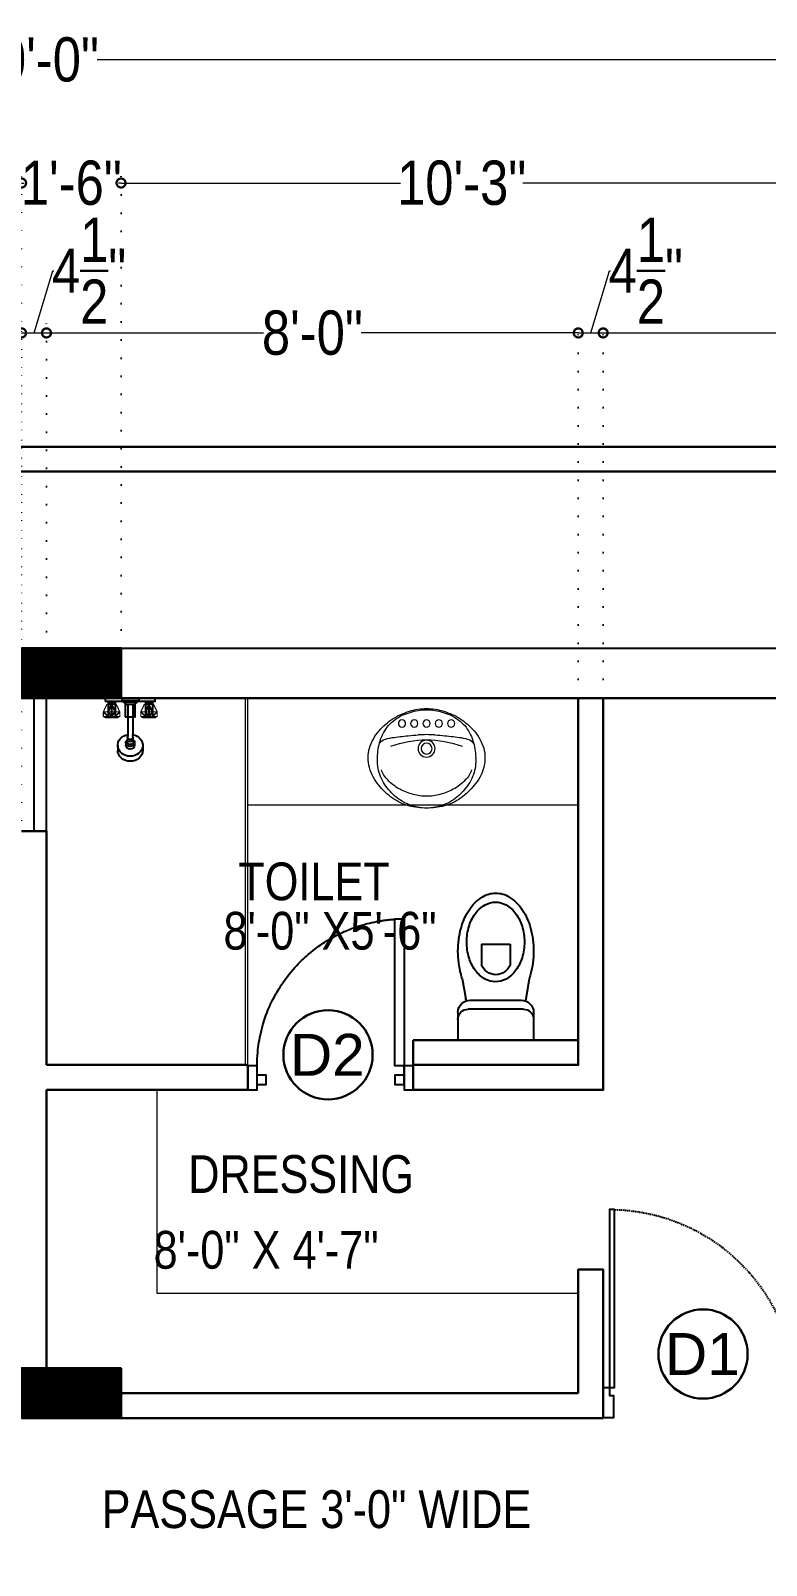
# Model space of a CAD drawing. Extents: x -454308 to 890911, y -14103 to 1343694.
# Drawn here: x 199083.9 to 199216.9, y 661996.5 to 662273.9 of the extents above; entities that cross this region are included whole.
import ezdxf

# ---------------------------------------------------------------- set-up
doc = ezdxf.new("R2010")
doc.units = 0
doc.header["$MEASUREMENT"] = 0
doc.header["$PDMODE"] = 32
doc.linetypes.add('DOT2', pattern=[3.175, 0, -3.175])
for name, color, linetype in [('A-Door', 144, 'Continuous'), ('ELE', 7, 'Continuous'), ('FURNITURE', 250, 'Continuous')]:
    doc.layers.add(name, color=color, linetype=linetype)
for name, color, linetype, lineweight in [('A-Wall', 7, 'Continuous', 30), ('AR- Dim', 159, 'Continuous', 9), ('HATCH', 8, 'Continuous', 20), ('Layer3', 170, 'Continuous', 13), ('P-SANIT', 53, 'Continuous', 9), ('sill', 32, 'Continuous', 25), ('Text', 55, 'Continuous', 25), ('TILE', 252, 'Continuous', 0), ('WINDOW', 147, 'Continuous', 25)]:
    doc.layers.add(name, color=color, linetype=linetype, lineweight=lineweight)
doc.styles.add('AA_03.50', font='ARIALN.TTF', dxfattribs={"height": 8})
doc.styles.add('jag', font='arial.ttf')
doc.styles.get("Standard").update_dxf_attribs({"font": 'stylu.ttf', "height": 7})
doc.dimstyles.new('AA_03.50', dxfattribs={"dimtxt": 9, "dimasz": 3.25, "dimexe": 1.75, "dimexo": 3.375, "dimgap": 0.09, "dimtad": 0, "dimdec": 0, "dimzin": 3, "dimdsep": 46, "dimlunit": 4, "dimtxsty": 'AA_03.50', "dimblk": 'DOTSMALL', "dimcen": 0.09, "dimclre": 7, "dimadec": 0, "dimazin": 0, "dimtfac": 1, "dimtdec": 0, "dimtofl": 0, "dimtmove": 0, "dimatfit": 3, "dimfxl": 1, "dimtolj": 1, "dimtzin": 0, "dimlwd": -1, "dimarcsym": 0})

# ---------------------------------------------------------------- blocks, each defined once
blk = doc.blocks.new('eeee')
at = {"layer": 'A-Door'}
for points in [[(165919.2, 672860.67), (165924.71, 672860.67), (165924.71, 672859.48), (165923.23, 672859.48), (165923.23, 672858.78), (165919.2, 672858.78), (165919.2, 672860.67)], [(165924.71, 672859.48), (165924.71, 672858.61), (165956.88, 672858.61), (165956.88, 672859.48), (165924.71, 672859.48)], [(165956.76, 672856.72), (165956.76, 672856.68), (165956.72, 672856.48)], [(165956.72, 672856.35), (165956.72, 672856.11)], [(165956.8, 672857.09), (165956.76, 672856.85)], [(165956.8, 672857.83), (165956.8, 672857.59)], [(165956.8, 672857.46), (165956.8, 672857.22)], [(165956.88, 672858.61), (165956.84, 672858.33)], [(165956.84, 672858.2), (165956.84, 672858)], [(165956.39, 672853.76), (165956.35, 672853.52)], [(165956.43, 672854.13), (165956.39, 672853.89)], [(165956.51, 672854.5), (165956.47, 672854.26)], [(165956.55, 672854.87), (165956.55, 672854.79), (165956.51, 672854.63)], [(165956.64, 672855.61), (165956.6, 672855.37)], [(165956.6, 672855.24), (165956.6, 672855)], [(165956.68, 672855.98), (165956.68, 672855.74)], [(165955.77, 672850.81), (165955.65, 672850.6)], [(165955.86, 672851.18), (165955.77, 672851.01), (165955.77, 672850.93)], [(165955.94, 672851.55), (165955.86, 672851.3)], [(165956.02, 672851.91), (165955.98, 672851.67)], [(165956.06, 672852.28), (165956.02, 672852.04)], [(165956.18, 672852.65), (165956.1, 672852.41)], [(165956.27, 672853.02), (165956.23, 672852.86), (165956.18, 672852.78)], [(165956.31, 672853.39), (165956.27, 672853.15)], [(165954.83, 672847.97), (165954.75, 672847.76)], [(165954.95, 672848.34), (165954.87, 672848.09)], [(165955.08, 672848.71), (165955.03, 672848.46)], [(165955.24, 672849.04), (165955.12, 672848.83)], [(165955.32, 672849.41), (165955.24, 672849.16), (165955.24, 672849.12)], [(165955.44, 672849.78), (165955.36, 672849.53)], [(165955.53, 672850.11), (165955.44, 672849.86)], [(165955.65, 672850.48), (165955.57, 672850.23)], [(165953.68, 672845.22), (165953.6, 672845.01)], [(165953.84, 672845.55), (165953.76, 672845.34)], [(165954.01, 672845.87), (165953.92, 672845.63)], [(165954.17, 672846.24), (165954.05, 672846)], [(165954.29, 672846.61), (165954.17, 672846.37)], [(165954.46, 672846.9), (165954.34, 672846.7)], [(165954.58, 672847.27), (165954.5, 672847.02)], [(165954.71, 672847.64), (165954.62, 672847.39)], [(165952.28, 672842.59), (165952.16, 672842.34)], [(165952.49, 672842.91), (165952.36, 672842.67)], [(165952.69, 672843.2), (165952.57, 672843)], [(165952.86, 672843.53), (165952.73, 672843.33)], [(165953.02, 672843.86), (165953.02, 672843.86), (165952.9, 672843.65)], [(165953.23, 672844.19), (165953.1, 672843.98)], [(165953.35, 672844.52), (165953.23, 672844.31)], [(165953.55, 672844.89), (165953.43, 672844.64)], [(165950.47, 672839.71), (165950.31, 672839.5)], [(165950.68, 672840.04), (165950.55, 672839.83)], [(165950.88, 672840.37), (165950.76, 672840.16)], [(165951.09, 672840.65), (165951.05, 672840.53), (165950.97, 672840.45)], [(165951.34, 672840.98), (165951.17, 672840.78)], [(165951.54, 672841.27), (165951.38, 672841.07)], [(165951.75, 672841.6), (165951.58, 672841.39)], [(165951.91, 672841.93), (165951.79, 672841.72)], [(165952.12, 672842.26), (165952.08, 672842.18), (165951.99, 672842.01)], [(165948.09, 672836.83), (165947.92, 672836.67)], [(165948.38, 672837.12), (165948.17, 672836.91)], [(165948.58, 672837.41), (165948.46, 672837.2)], [(165948.83, 672837.7), (165948.66, 672837.49)], [(165949.08, 672837.94), (165948.91, 672837.78)], [(165949.32, 672838.23), (165949.16, 672838.07)], [(165949.53, 672838.56), (165949.4, 672838.35)], [(165949.77, 672838.85), (165949.61, 672838.64)], [(165950.02, 672839.13), (165949.94, 672838.97), (165949.86, 672838.93)], [(165950.27, 672839.42), (165950.1, 672839.22)], [(165945.42, 672834.24), (165945.25, 672834.04)], [(165945.71, 672834.45), (165945.5, 672834.28)], [(165945.99, 672834.7), (165945.83, 672834.53)], [(165946.24, 672834.98), (165946.08, 672834.78)], [(165946.53, 672835.23), (165946.36, 672835.07)], [(165946.77, 672835.52), (165946.61, 672835.31)], [(165947.06, 672835.72), (165946.9, 672835.6)], [(165947.31, 672836.01), (165947.14, 672835.81)], [(165947.6, 672836.3), (165947.39, 672836.09)], [(165947.84, 672836.55), (165947.68, 672836.38)], [(165941.55, 672831.28), (165941.47, 672831.2), (165941.35, 672831.16)], [(165941.88, 672831.49), (165941.68, 672831.33)], [(165942.17, 672831.7), (165941.97, 672831.57)], [(165942.46, 672831.9), (165942.25, 672831.78)], [(165942.79, 672832.11), (165942.58, 672831.98)], [(165943.08, 672832.31), (165943.03, 672832.27), (165942.87, 672832.19)], [(165943.4, 672832.56), (165943.2, 672832.44)], [(165943.69, 672832.76), (165943.49, 672832.64)], [(165943.98, 672833.01), (165943.81, 672832.85)], [(165944.27, 672833.26), (165944.1, 672833.09)], [(165944.55, 672833.5), (165944.55, 672833.46), (165944.39, 672833.34)], [(165944.88, 672833.71), (165944.68, 672833.55)], [(165945.13, 672833.96), (165944.97, 672833.79)], [(165936.62, 672828.61), (165936.38, 672828.53)], [(165936.95, 672828.78), (165936.75, 672828.65)], [(165937.28, 672828.94), (165937.03, 672828.86)], [(165937.61, 672829.07), (165937.4, 672828.98)], [(165937.98, 672829.27), (165937.73, 672829.15)], [(165938.31, 672829.39), (165938.1, 672829.31), (165938.1, 672829.27)], [(165938.64, 672829.6), (165938.43, 672829.48)], [(165938.97, 672829.76), (165938.76, 672829.64)], [(165939.29, 672829.93), (165939.05, 672829.81)], [(165939.62, 672830.09), (165939.42, 672830.01)], [(165939.95, 672830.3), (165939.79, 672830.22), (165939.75, 672830.18)], [(165940.28, 672830.5), (165940.08, 672830.34)], [(165940.61, 672830.67), (165940.4, 672830.55)], [(165940.94, 672830.87), (165940.69, 672830.75)], [(165941.23, 672831.08), (165941.02, 672830.96)], [(165919.2, 672824.71), (165924.71, 672824.71), (165924.71, 672825.86), (165923.23, 672825.86), (165923.23, 672826.52), (165919.2, 672826.52), (165919.2, 672824.71)], [(165923.51, 672825.86), (165923.23, 672825.86)], [(165923.88, 672825.86), (165923.64, 672825.86)], [(165924.25, 672825.9), (165924.01, 672825.86)], [(165924.62, 672825.9), (165924.38, 672825.9)], [(165924.99, 672825.9), (165924.75, 672825.9)], [(165925.36, 672825.9), (165925.16, 672825.9), (165925.12, 672825.9)], [(165925.73, 672825.94), (165925.53, 672825.9)], [(165926.14, 672825.98), (165925.86, 672825.98)], [(165926.47, 672825.98), (165926.27, 672825.98)], [(165926.88, 672826.02), (165926.6, 672826.02)], [(165927.21, 672826.11), (165927.09, 672826.07), (165927.01, 672826.07)], [(165927.62, 672826.15), (165927.38, 672826.11)], [(165927.99, 672826.19), (165927.75, 672826.15)], [(165928.36, 672826.23), (165928.12, 672826.19)], [(165928.73, 672826.31), (165928.49, 672826.27)], [(165929.1, 672826.35), (165928.98, 672826.31), (165928.86, 672826.31)], [(165929.43, 672826.44), (165929.23, 672826.39)], [(165929.84, 672826.52), (165929.6, 672826.44)], [(165930.17, 672826.6), (165929.97, 672826.52)], [(165930.58, 672826.64), (165930.29, 672826.64)], [(165930.91, 672826.72), (165930.87, 672826.72), (165930.71, 672826.68)], [(165931.28, 672826.85), (165931.03, 672826.76)], [(165931.65, 672826.93), (165931.4, 672826.85)], [(165932.02, 672827.01), (165931.77, 672826.93)], [(165932.39, 672827.13), (165932.14, 672827.05)], [(165932.72, 672827.22), (165932.51, 672827.13)], [(165933.09, 672827.34), (165932.84, 672827.26)], [(165933.46, 672827.46), (165933.21, 672827.38)], [(165933.79, 672827.59), (165933.58, 672827.46)], [(165934.16, 672827.67), (165933.91, 672827.59)], [(165934.53, 672827.79), (165934.28, 672827.71)], [(165934.86, 672827.91), (165934.61, 672827.83)], [(165935.23, 672828.08), (165934.98, 672828)], [(165935.55, 672828.2), (165935.35, 672828.12)], [(165935.92, 672828.33), (165935.68, 672828.24)], [(165936.25, 672828.45), (165936.05, 672828.37)]]:
    blk.add_lwpolyline(points, dxfattribs=at)
blk = doc.blocks.new('s')
for p, q in [((59167.8, 41466.4), (59167.8, 41456.4)), ((59235.8, 41466.4), (59235.8, 41456.4)), ((59235.8, 41456.4), (59167.8, 41456.4)), ((59167.8, 41456.4), (59184.8, 41441.4)), ((59218.8, 41441.4), (59184.8, 41441.4)), ((59191.8, 41441.4), (59191.8, 41320.6)), ((59211.8, 41441.4), (59211.8, 41320.6)), ((59235.8, 41456.4), (59218.8, 41441.4)), ((59151.8, 41277.4), (59151.8, 41257.2)), ((59184.3, 41288.4), (59184.3, 41277.4)), ((59190.8, 41309.8), (59190.8, 41301)), ((59212.8, 41309.8), (59212.8, 41301)), ((59219.3, 41288.4), (59219.3, 41277.4)), ((59251.8, 41277.4), (59251.8, 41257.2))]:
    blk.add_line(p, q)
for centre, start, end in [((59141.8, 41320.6), 349.3898, 0), ((59261.8, 41320.6), 180, 190.6102)]:
    blk.add_arc(centre, 50, start, end)
for centre, major_axis, ratio, start_param, end_param in [((59201.8, 41277.4), (50, 0), 0.866025, 1.772154, 7.652624), ((59201.8, 41288.4), (17.5, 0), 0.866025, 2.351309, 7.073469), ((59201.8, 41277.4), (17.5, 0), 0.866025, 3.141593, 6.283185), ((59201.8, 41293.4), (14, 0), 0.866025, 2.474568, 6.95021), ((59201.8, 41309.8), (11, 0), 0.875834, 2.978972, 6.445806), ((59201.8, 41301), (11, 0), 0.875834, 3.141593, 6.283185), ((59201.8, 41257.2), (50, 0), 0.866025, 3.141593, 6.283185)]:
    blk.add_ellipse(centre, major_axis=major_axis, ratio=ratio, start_param=start_param, end_param=end_param)
blk = doc.blocks.new('SHOWER MIXER-P')
for p, q in [((-15, -17), (-15, -12)), ((15, -17), (15, -12))]:
    blk.add_line(p, q)
for points in [[(-100, -12), (100, -12), (100, 0), (-100, 0)], [(-20, -75), (20, -75), (20, -17), (-20, -17)]]:
    blk.add_lwpolyline(points, close=True)
blk = doc.blocks.new('EREWRRWE')
at = {"layer": 'FURNITURE'}
for p, q in [((158119.89, 672801.88), (158119.89, 672799.09)), ((158121.15, 672801.46), (158119.89, 672801.46)), ((158119.89, 672799.93), (158120.52, 672801.24)), ((158120.52, 672801.88), (158120.52, 672799.09)), ((158120.52, 672801.24), (158121.15, 672799.93)), ((158121.15, 672801.88), (158121.15, 672799.09)), ((158126.65, 672801.88), (158126.65, 672799.09)), ((158126.65, 672801.46), (158127.91, 672801.46)), ((158127.28, 672801.24), (158126.65, 672799.93)), ((158127.28, 672801.88), (158127.28, 672799.09)), ((158127.91, 672799.93), (158127.28, 672801.24)), ((158127.91, 672801.88), (158127.91, 672799.09)), ((158119.89, 672799.09), (158119.04, 672799.93)), ((158120.52, 672799.09), (158119.89, 672799.93)), ((158121.15, 672799.93), (158120.52, 672799.09)), ((158121.15, 672799.09), (158122, 672799.93)), ((158126.65, 672799.09), (158125.8, 672799.93)), ((158126.65, 672799.93), (158127.28, 672799.09)), ((158127.28, 672799.09), (158127.91, 672799.93)), ((158127.91, 672799.09), (158128.76, 672799.93))]:
    blk.add_line(p, q, dxfattribs=at)
at = {"layer": 'FURNITURE', "const_width": 0.215}
for points in [[(158119.04, 672799.09), (158119.41, 672798.88), (158121.63, 672798.88), (158122, 672799.09), (158122, 672799.93), (158121.37, 672801.24), (158119.67, 672801.24), (158119.04, 672799.93)], [(158128.76, 672799.09), (158128.39, 672798.88), (158126.17, 672798.88), (158125.8, 672799.09), (158125.8, 672799.93), (158126.43, 672801.24), (158128.13, 672801.24), (158128.76, 672799.93)]]:
    blk.add_lwpolyline(points, close=True, dxfattribs=at)
for points in [[(158122, 672799.93), (158119.04, 672799.93)], [(158122, 672799.09), (158119.04, 672799.09)], [(158125.8, 672799.93), (158128.76, 672799.93)], [(158125.8, 672799.09), (158128.76, 672799.09)]]:
    blk.add_lwpolyline(points, dxfattribs=at)
at = {"layer": 'FURNITURE', "xscale": 0.0452994030559635, "yscale": 0.0452994030559635, "zscale": 0.0452994030559635}
blk.add_blockref('SHOWER MIXER-P', (158123.9, 672802.42), dxfattribs=at)
at = {"layer": 'FURNITURE', "extrusion": (0, 0, -1), "xscale": 0.0452994030559635, "yscale": 0.0452994030559635, "zscale": -0.0452994030559635}
blk.add_blockref('s', (-160805.7, 670924.02), dxfattribs=at)
blk = doc.blocks.new('qwewerer')
at = {"layer": 'ELE', "color": 30}
for p, q in [((5777.8647, -153.8252), (5777.8647, -153.9319)), ((5778.0138, -153.8252), (5778.0138, -153.9319)), ((5778.0724, -154.1163), (5777.8062, -154.1163)), ((5777.7423, -154.1802), (5777.7423, -154.3243)), ((5777.7955, -154.1632), (5778.083, -154.1632)), ((5778.1363, -154.1802), (5778.1363, -154.3243)), ((5778.1363, -154.3243), (5777.7423, -154.3243))]:
    blk.add_line(p, q, dxfattribs=at)
for points in [[(5777.9393, -153.5586, 0.142494), (5777.8688, -153.5791, 0.10717), (5777.8, -153.6472, 0.078641), (5777.7582, -153.7405, 0.066012), (5777.7423, -153.8609, 0.066012), (5777.7582, -153.9814, 0.019964), (5777.766, -154.0063, 0.10717)], [(5778.1136, -154.0031, 0.017373), (5778.1203, -153.9814, 0.066012), (5778.1363, -153.8609, 0.066012), (5778.1203, -153.7405, 0.078641), (5778.0786, -153.6472, 0.10717), (5778.0098, -153.5791, 0.142494), (5777.9393, -153.5586, 0.142494)]]:
    blk.add_lwpolyline(points, format="xyb", dxfattribs=at)
blk.add_lwpolyline([(5777.9404, -153.6057, 0.130744), (5777.8857, -153.6203, 0.106529), (5777.8342, -153.6665, 0.083979), (5777.8023, -153.7312, 0.07291), (5777.7903, -153.8133, 0.07291), (5777.8023, -153.8954, 0.083979), (5777.8342, -153.9601, 0.106529), (5777.8857, -154.0063, 0.130744), (5777.9404, -154.0209, 0.130744), (5777.9952, -154.0063, 0.106529), (5778.0466, -153.9601, 0.083979), (5778.0785, -153.8954, 0.07291), (5778.0906, -153.8133, 0.07291), (5778.0785, -153.7312, 0.083979), (5778.0466, -153.6665, 0.106529), (5777.9952, -153.6203, 0.130744)], format="xyb", close=True, dxfattribs=at)
for points in [[(5778.0138, -153.8252), (5777.8647, -153.8252)], [(5777.766, -154.0063), (5777.7846, -154.1201)], [(5778.1136, -154.0031), (5778.0941, -154.1201)]]:
    blk.add_lwpolyline(points, dxfattribs=at)
for centre, radius, start, end in [((5777.9393, -153.9044), 0.0794, 200.22558, 339.77442), ((5777.8062, -154.1802), 0.0639, 90, 180), ((5778.0724, -154.1802), 0.0639, 0, 90), ((5777.7955, -154.2165), 0.0532, 90, 180), ((5778.083, -154.2165), 0.0532, 0, 90)]:
    blk.add_arc(centre, radius, start, end, dxfattribs=at)
at = {"layer": 'TILE', "linetype": 'Continuous', "lineweight": 5}
for p, q in [((5777.8787, -153.9551), (5777.8787, -153.9559)), ((5778.0984, -154.0945), (5778.0984, -154.1148))]:
    blk.add_line(p, q, dxfattribs=at)
blk = doc.blocks.new('OVALIN PLANTA Nº 2')
at = {"layer": 'P-SANIT'}
for centre, radius in [((-0.1016, -0.162), 0.015), ((-0.0508, -0.162), 0.015), ((0, -0.162), 0.015), ((0.0508, -0.162), 0.015), ((0.1016, -0.162), 0.015), ((0, -0.266), 0.035), ((0, -0.266), 0.0225)]:
    blk.add_circle(centre, radius, dxfattribs=at)
for centre, radius, start, end in [((0.0162, -0.3992), 0.3006, 106.82136, 120.90576), ((0.0169, -0.399), 0.2954, 99.99249, 113.51566), ((0.0034, -0.345), 0.2451, 90.79856, 107.62797), ((0.0087, -0.4019), 0.297, 91.66901, 98.33099), ((-0.0034, -0.345), 0.2451, 72.37203, 89.20144), ((-0.0087, -0.4019), 0.297, 81.66901, 88.33099), ((-0.0169, -0.399), 0.2954, 66.48434, 80.00751), ((-0.0162, -0.3992), 0.3006, 59.09424, 73.17864), ((0.0314, -0.3937), 0.3041, 123.91032, 138.58333), ((0.0027, -0.2979), 0.2049, 141.57689, 161.59246), ((-0.0092, -0.3099), 0.2037, 116.78621, 136.84896), ((0.0092, -0.3099), 0.2037, 43.15104, 63.21379), ((-0.0314, -0.3937), 0.3041, 41.41667, 56.08968), ((-0.0027, -0.2979), 0.2049, 18.40754, 38.42311), ((-0.0417, -0.3252), 0.2039, 139.41518, 162.642), ((0.0391, -0.3064), 0.2422, 162.40698, 179.18968), ((-0.1674, -0.2578), 0.03, 111.78389, 166.75636), ((-0.1217, -0.3722), 0.1532, 97.96384, 111.78389), ((0.0328, -0.8211), 0.594, 93.16975, 107.6655), ((0.0716, -1.7537), 1.5482, 95.46522, 97.96384), ((-0.0021, -0.8268), 0.6186, 92.97155, 96.84379), ((-0.0269, 0.1154), 0.3245, 268.70432, 274.74806), ((0.0269, 0.1154), 0.3245, 265.25194, 271.29568), ((-0.0328, -0.8211), 0.594, 72.3345, 86.83025), ((0.0021, -0.8268), 0.6186, 83.15621, 87.02845), ((-0.0716, -1.7537), 1.5482, 82.03616, 84.53478), ((0.1217, -0.3722), 0.1532, 68.21611, 82.03616), ((0.1674, -0.2578), 0.03, 13.24364, 68.21611), ((-0.0391, -0.3064), 0.2422, 0.81032, 17.59302), ((0.0417, -0.3252), 0.2039, 17.358, 40.58482), ((-0.1344, -0.2962), 0.1068, 162.642, 183.65764), ((-0.1066, -0.3091), 0.1345, 177.39246, 195.33008), ((-0.0279, -0.3153), 0.1755, 175.96974, 187.61644), ((0.0279, -0.3153), 0.1755, 352.38356, 4.03026), ((0.1344, -0.2962), 0.1068, 356.34236, 17.358), ((0.1066, -0.3091), 0.1345, 344.66992, 2.60754), ((-0.0596, -0.2962), 0.1833, 195.33008, 221.21754), ((-0.0259, -0.3151), 0.1776, 187.61644, 210.80245), ((-0.0995, -0.3288), 0.0902, 195.55503, 227.71006), ((0.0995, -0.3288), 0.0902, 312.28994, 344.44497), ((0.0259, -0.3151), 0.1776, 329.19755, 352.38356), ((0.0596, -0.2962), 0.1833, 318.78246, 344.66992), ((0.0069, -0.2583), 0.2587, 217.83055, 235.19788), ((0.0739, -0.241), 0.3015, 213.18601, 226.81399), ((-0.031, -0.2788), 0.1741, 222.09057, 243.05501), ((-0.01, -0.258), 0.2024, 240.40393, 257.02478), ((0.01, -0.258), 0.2024, 282.97522, 299.59607), ((0.031, -0.2788), 0.1741, 296.94499, 317.90943), ((-0.0739, -0.241), 0.3015, 313.18601, 326.81399), ((-0.0069, -0.2583), 0.2587, 304.80212, 322.16945), ((-0.0155, -0.2956), 0.2153, 234.44099, 254.56654), ((0.0049, -0.306), 0.2069, 228.423, 248.43827), ((0, -0.2078), 0.3042, 256.14894, 270.00515), ((0.0028, -0.3035), 0.2085, 249.21893, 269.2227), ((-0.0057, -0.3022), 0.1609, 252.00481, 272.03005), ((0.0057, -0.3022), 0.1609, 267.96995, 287.99519), ((-0.0028, -0.3035), 0.2085, 270.7773, 290.78107), ((0, -0.2078), 0.3042, 269.99485, 283.85106), ((-0.0049, -0.306), 0.2069, 291.56173, 311.577), ((0.0155, -0.2956), 0.2153, 285.43346, 305.55901)]:
    blk.add_arc(centre, radius, start, end, dxfattribs=at)
blk = doc.blocks.new('EGVSVS')
at = {"layer": 'A-Wall'}
h = blk.add_hatch(dxfattribs=at)
h.set_pattern_fill('ANSI31', color=256, style=0)
h.set_pattern_definition([(45, (0, 0), (-0.088388347648, 0.088388347648), [])])
h.paths.add_polyline_path([(188258.49, 672097.51), (188258.49, 672106.51), (188240.49, 672106.51), (188240.49, 672097.51)])
blk.add_lwpolyline([(188240.49, 672106.51), (188258.49, 672106.51), (188258.49, 672097.51), (188240.49, 672097.51)], close=True, dxfattribs=at)
blk = doc.blocks.new('_DotSmall')
at = {"color": 0, "linetype": 'ByBlock', "const_width": 0.5}
blk.add_lwpolyline([(-0.0625, 0, 1), (0.0625, 0, 1)], format="xyb", close=True, dxfattribs=at)
blk = doc.blocks.new('*D201')
at = {"layer": 'AR- Dim', "color": 0, "transparency": 16777216}
for p, q in [((199084.5, 662219.31), (199087.88, 662230.56)), ((199087.88, 662230.56), (199088.06, 662230.56)), ((199082.25, 662219.31), (199086.75, 662219.31))]:
    blk.add_line(p, q, dxfattribs=at)
at = {"layer": 'AR- Dim', "color": 7, "linetype": 'DOT2', "lineweight": -2, "transparency": 16777216}
for p, q in [((199082.25, 662131.11), (199082.25, 662221.06)), ((199086.75, 662132.61), (199086.75, 662221.06))]:
    blk.add_line(p, q, dxfattribs=at)
at = {"layer": 'DEFPOINTS', "color": 0, "lineweight": 30, "transparency": 16777216}
for p in [(199086.75, 662219.31), (199086.75, 662129.23), (199082.25, 662127.73)]:
    blk.add_point(p, dxfattribs=at)
at = {"layer": 'AR- Dim', "color": 0, "transparency": 16777216, "xscale": 3.25, "yscale": 3.25, "zscale": 3.25, "rotation": 180}
blk.add_blockref('_DotSmall', (199082.25, 662219.31), dxfattribs=at)
at = {"layer": 'AR- Dim', "color": 0, "transparency": 16777216, "xscale": 3.25, "yscale": 3.25, "zscale": 3.25}
blk.add_blockref('_DotSmall', (199086.75, 662219.31), dxfattribs=at)
at = {"layer": 'AR- Dim', "color": 0, "lineweight": 30, "transparency": 16777216, "insert": (199094.46, 662230.56), "char_height": 8, "attachment_point": 5, "style": 'AA_03.50'}
blk.add_mtext('\\A1;4{\\H1.000000x;\\S1/2;}"', dxfattribs=at)
blk = doc.blocks.new('*D202')
at = {"layer": 'AR- Dim', "color": 7, "linetype": 'DOT2', "lineweight": -2, "transparency": 16777216}
for p, q in [((199086.75, 662132.61), (199086.75, 662221.06)), ((199182.88, 662156.69), (199182.88, 662221.06))]:
    blk.add_line(p, q, dxfattribs=at)
at = {"layer": 'AR- Dim', "color": 0, "transparency": 16777216}
for p, q in [((199086.75, 662219.31), (199126, 662219.31)), ((199182.88, 662219.31), (199143.64, 662219.31))]:
    blk.add_line(p, q, dxfattribs=at)
at = {"layer": 'DEFPOINTS', "color": 0, "lineweight": 30, "transparency": 16777216}
for p in [(199182.88, 662219.31), (199182.88, 662153.31), (199086.75, 662129.23)]:
    blk.add_point(p, dxfattribs=at)
at = {"layer": 'AR- Dim', "color": 0, "transparency": 16777216, "xscale": 3.25, "yscale": 3.25, "zscale": 3.25, "rotation": 180}
blk.add_blockref('_DotSmall', (199086.75, 662219.31), dxfattribs=at)
at = {"layer": 'AR- Dim', "color": 0, "transparency": 16777216, "xscale": 3.25, "yscale": 3.25, "zscale": 3.25}
blk.add_blockref('_DotSmall', (199182.88, 662219.31), dxfattribs=at)
at = {"layer": 'AR- Dim', "color": 0, "lineweight": 30, "transparency": 16777216, "insert": (199134.82, 662219.31), "char_height": 8, "attachment_point": 5, "style": 'AA_03.50'}
blk.add_mtext('\\A1;8\'-0"', dxfattribs=at)
blk = doc.blocks.new('*D203')
at = {"layer": 'AR- Dim', "color": 0, "transparency": 16777216}
for p, q in [((199185.13, 662219.31), (199188.51, 662230.56)), ((199188.51, 662230.56), (199188.69, 662230.56)), ((199182.88, 662219.31), (199187.38, 662219.31))]:
    blk.add_line(p, q, dxfattribs=at)
at = {"layer": 'AR- Dim', "color": 7, "linetype": 'DOT2', "lineweight": -2, "transparency": 16777216}
for p, q in [((199182.88, 662156.69), (199182.88, 662221.06)), ((199187.38, 662156.69), (199187.38, 662221.06))]:
    blk.add_line(p, q, dxfattribs=at)
at = {"layer": 'DEFPOINTS', "color": 0, "lineweight": 30, "transparency": 16777216}
for p in [(199187.38, 662219.31), (199182.88, 662153.31), (199187.38, 662153.31)]:
    blk.add_point(p, dxfattribs=at)
at = {"layer": 'AR- Dim', "color": 0, "transparency": 16777216, "xscale": 3.25, "yscale": 3.25, "zscale": 3.25, "rotation": 180}
blk.add_blockref('_DotSmall', (199182.88, 662219.31), dxfattribs=at)
at = {"layer": 'AR- Dim', "color": 0, "transparency": 16777216, "xscale": 3.25, "yscale": 3.25, "zscale": 3.25}
blk.add_blockref('_DotSmall', (199187.38, 662219.31), dxfattribs=at)
at = {"layer": 'AR- Dim', "color": 0, "lineweight": 30, "transparency": 16777216, "insert": (199195.09, 662230.56), "char_height": 8, "attachment_point": 5, "style": 'AA_03.50'}
blk.add_mtext('\\A1;4{\\H1.000000x;\\S1/2;}"', dxfattribs=at)
blk = doc.blocks.new('*D204')
at = {"layer": 'AR- Dim', "color": 7, "linetype": 'DOT2', "lineweight": -2, "transparency": 16777216}
for p, q in [((199187.38, 662156.69), (199187.38, 662221.06)), ((199352.18, 662156.69), (199352.18, 662221.06))]:
    blk.add_line(p, q, dxfattribs=at)
at = {"layer": 'AR- Dim', "color": 0, "transparency": 16777216}
for p, q in [((199187.38, 662219.31), (199258.72, 662219.31)), ((199352.18, 662219.31), (199280.84, 662219.31))]:
    blk.add_line(p, q, dxfattribs=at)
at = {"layer": 'DEFPOINTS', "color": 0, "lineweight": 30, "transparency": 16777216}
for p in [(199352.18, 662219.31), (199187.38, 662153.31), (199352.18, 662153.32)]:
    blk.add_point(p, dxfattribs=at)
at = {"layer": 'AR- Dim', "color": 0, "transparency": 16777216, "xscale": 3.25, "yscale": 3.25, "zscale": 3.25, "rotation": 180}
blk.add_blockref('_DotSmall', (199187.38, 662219.31), dxfattribs=at)
at = {"layer": 'AR- Dim', "color": 0, "transparency": 16777216, "xscale": 3.25, "yscale": 3.25, "zscale": 3.25}
blk.add_blockref('_DotSmall', (199352.18, 662219.31), dxfattribs=at)
at = {"layer": 'AR- Dim', "color": 0, "lineweight": 30, "transparency": 16777216, "insert": (199269.78, 662219.31), "char_height": 8, "attachment_point": 5, "style": 'AA_03.50'}
blk.add_mtext('\\A1;13\'-9"', dxfattribs=at)
blk = doc.blocks.new('*D212')
at = {"layer": 'AR- Dim', "color": 7, "linetype": 'DOT2', "lineweight": -2, "transparency": 16777216}
for p, q in [((199082.25, 662165.69), (199082.25, 662248.16)), ((199100.23, 662165.65), (199100.23, 662248.16))]:
    blk.add_line(p, q, dxfattribs=at)
at = {"layer": 'AR- Dim', "color": 0, "transparency": 16777216}
for p, q in [((199082.25, 662246.41), (199082.73, 662246.41)), ((199100.23, 662246.41), (199099.75, 662246.41))]:
    blk.add_line(p, q, dxfattribs=at)
at = {"layer": 'DEFPOINTS', "color": 0, "lineweight": 30, "transparency": 16777216}
for p in [(199100.23, 662246.41), (199082.25, 662162.31), (199100.23, 662162.28)]:
    blk.add_point(p, dxfattribs=at)
at = {"layer": 'AR- Dim', "color": 0, "transparency": 16777216, "xscale": 3.25, "yscale": 3.25, "zscale": 3.25, "rotation": 180}
blk.add_blockref('_DotSmall', (199082.25, 662246.41), dxfattribs=at)
at = {"layer": 'AR- Dim', "color": 0, "transparency": 16777216, "xscale": 3.25, "yscale": 3.25, "zscale": 3.25}
blk.add_blockref('_DotSmall', (199100.23, 662246.41), dxfattribs=at)
at = {"layer": 'AR- Dim', "color": 0, "lineweight": 30, "transparency": 16777216, "insert": (199091.24, 662246.41), "char_height": 8, "attachment_point": 5, "style": 'AA_03.50'}
blk.add_mtext('\\A1;1\'-6"', dxfattribs=at)
blk = doc.blocks.new('*D213')
at = {"layer": 'AR- Dim', "color": 7, "linetype": 'DOT2', "lineweight": -2, "transparency": 16777216}
for p, q in [((199100.23, 662165.65), (199100.23, 662248.16)), ((199223.38, 662165.67), (199223.38, 662248.16))]:
    blk.add_line(p, q, dxfattribs=at)
at = {"layer": 'AR- Dim', "color": 0, "transparency": 16777216}
for p, q in [((199100.23, 662246.41), (199150.75, 662246.41)), ((199223.38, 662246.41), (199172.87, 662246.41))]:
    blk.add_line(p, q, dxfattribs=at)
at = {"layer": 'DEFPOINTS', "color": 0, "lineweight": 30, "transparency": 16777216}
for p in [(199223.38, 662246.41), (199100.23, 662162.28), (199223.38, 662162.29)]:
    blk.add_point(p, dxfattribs=at)
at = {"layer": 'AR- Dim', "color": 0, "transparency": 16777216, "xscale": 3.25, "yscale": 3.25, "zscale": 3.25, "rotation": 180}
blk.add_blockref('_DotSmall', (199100.23, 662246.41), dxfattribs=at)
at = {"layer": 'AR- Dim', "color": 0, "transparency": 16777216, "xscale": 3.25, "yscale": 3.25, "zscale": 3.25}
blk.add_blockref('_DotSmall', (199223.38, 662246.41), dxfattribs=at)
at = {"layer": 'AR- Dim', "color": 0, "lineweight": 30, "transparency": 16777216, "insert": (199161.81, 662246.41), "char_height": 8, "attachment_point": 5, "style": 'AA_03.50'}
blk.add_mtext('\\A1;10\'-3"', dxfattribs=at)
blk = doc.blocks.new('*D219')
at = {"layer": 'AR- Dim', "color": 7, "linetype": 'DOT2', "lineweight": -2, "transparency": 16777216}
for p, q in [((198724.58, 662202.11), (198724.58, 662270.45)), ((199444.53, 662202.11), (199444.53, 662270.45))]:
    blk.add_line(p, q, dxfattribs=at)
at = {"layer": 'AR- Dim', "color": 0, "transparency": 16777216}
for p, q in [((198724.58, 662268.7), (199073.17, 662268.7)), ((199444.53, 662268.7), (199095.94, 662268.7))]:
    blk.add_line(p, q, dxfattribs=at)
at = {"layer": 'DEFPOINTS', "color": 0, "lineweight": 30, "transparency": 16777216}
for p in [(199444.53, 662268.7), (198724.58, 662198.73), (199444.53, 662198.73)]:
    blk.add_point(p, dxfattribs=at)
at = {"layer": 'AR- Dim', "color": 0, "transparency": 16777216, "xscale": 3.25, "yscale": 3.25, "zscale": 3.25, "rotation": 180}
blk.add_blockref('_DotSmall', (198724.58, 662268.7), dxfattribs=at)
at = {"layer": 'AR- Dim', "color": 0, "transparency": 16777216, "xscale": 3.25, "yscale": 3.25, "zscale": 3.25}
blk.add_blockref('_DotSmall', (199444.53, 662268.7), dxfattribs=at)
at = {"layer": 'AR- Dim', "color": 0, "lineweight": 30, "transparency": 16777216, "insert": (199084.56, 662268.7), "char_height": 8, "attachment_point": 5, "style": 'AA_03.50'}
blk.add_mtext('\\A1;60\'-0"', dxfattribs=at)

msp = doc.modelspace()

# ---------------------------------------------------------------- linework, layer by layer
at = {"layer": 'A-Door'}
msp.add_lwpolyline([(199123.154, 662082.479), (199124.815, 662082.479), (199124.815, 662086.798), (199123.154, 662086.798), (199123.154, 662082.479), (199124.815, 662082.479), (199124.815, 662083.475), (199126.476, 662083.475), (199126.476, 662085.136), (199124.815, 662085.136), (199124.815, 662086.798), (199124.829, 662087.668), (199124.85, 662088.15), (199124.878, 662088.627), (199124.93, 662089.269), (199124.979, 662089.741), (199125.033, 662090.194), (199125.092, 662090.624), (199125.158, 662091.054), (199125.232, 662091.488), (199125.312, 662091.914), (199125.409, 662092.385), (199125.474, 662092.677), (199125.594, 662093.185), (199125.723, 662093.686), (199125.876, 662094.233), (199125.992, 662094.619), (199126.114, 662095.005), (199126.292, 662095.535), (199126.421, 662095.895), (199126.633, 662096.457), (199126.792, 662096.855), (199126.966, 662097.272), (199127.114, 662097.61), (199127.271, 662097.957), (199127.498, 662098.435), (199127.682, 662098.805), (199127.941, 662099.304), (199128.219, 662099.811), (199128.453, 662100.22), (199128.804, 662100.803), (199128.966, 662101.06), (199129.174, 662101.382), (199129.481, 662101.84), (199129.771, 662102.253), (199130.027, 662102.605), (199130.305, 662102.974), (199130.589, 662103.338), (199130.922, 662103.748), (199131.318, 662104.216), (199131.575, 662104.508), (199131.986, 662104.957), (199132.244, 662105.229), (199132.6, 662105.592), (199132.906, 662105.893), (199133.147, 662106.123), (199133.397, 662106.357), (199133.737, 662106.664), (199134.129, 662107.006), (199134.515, 662107.329), (199134.962, 662107.689), (199135.474, 662108.081), (199135.877, 662108.377), (199136.318, 662108.687), (199136.762, 662108.987), (199137.081, 662109.193), (199137.509, 662109.461), (199137.935, 662109.717), (199138.334, 662109.947), (199138.7, 662110.149), (199139.014, 662110.317), (199139.377, 662110.505), (199139.689, 662110.66), (199139.98, 662110.801), (199140.253, 662110.929), (199140.574, 662111.074), (199140.816, 662111.181), (199141.065, 662111.287), (199141.334, 662111.399), (199141.633, 662111.519), (199141.898, 662111.622), (199142.157, 662111.72), (199142.544, 662111.86), (199142.544, 662111.86), (199142.868, 662111.972), (199143.105, 662112.051), (199143.352, 662112.131), (199143.352, 662112.131), (199143.727, 662112.247), (199143.967, 662112.318), (199143.967, 662112.318), (199144.233, 662112.394), (199144.233, 662112.394), (199144.481, 662112.462), (199144.481, 662112.462), (199144.741, 662112.531), (199144.741, 662112.531), (199145.139, 662112.63), (199145.139, 662112.63), (199145.548, 662112.726), (199145.548, 662112.726), (199145.985, 662112.82), (199146.423, 662112.908), (199146.571, 662112.935), (199146.681, 662112.955), (199146.862, 662112.987), (199146.997, 662113.01), (199147.189, 662113.042), (199147.282, 662113.056), (199147.43, 662113.079), (199147.515, 662113.092), (199147.617, 662113.107), (199147.745, 662113.125), (199147.86, 662113.141), (199147.939, 662113.151), (199148.033, 662113.163), (199148.126, 662113.175), (199148.229, 662113.187), (199148.344, 662113.201), (199148.46, 662113.214), (199148.648, 662113.234), (199148.794, 662113.249), (199148.923, 662113.261), (199149.081, 662113.276), (199149.161, 662113.283), (199149.269, 662113.292), (199149.4, 662113.302), (199149.516, 662113.31), (199149.611, 662113.31), (199149.733, 662113.377), (199151.394, 662113.377), (199151.394, 662082.479), (199153.055, 662082.479), (199153.055, 662086.798), (199151.394, 662086.798), (199151.394, 662085.136), (199149.733, 662085.136), (199149.733, 662083.475), (199151.394, 662083.475), (199151.394, 662086.798), (199149.733, 662086.798), (199149.733, 662113.377)], dxfattribs=at)
at = {"layer": 'A-Wall'}
for p, q in [((198724.583, 662198.732), (199444.533, 662198.732)), ((199082.254, 662153.314), (199352.178, 662153.314)), ((199086.754, 662129.232), (199082.254, 662129.232)), ((199086.754, 662129.232), (199086.754, 662127.732)), ((199086.754, 662086.979), (199086.754, 662127.732)), ((199153.055, 662086.979), (199153.055, 662091.479)), ((199153.055, 662091.479), (199182.884, 662091.479)), ((199123.154, 662086.979), (199123.154, 662082.479)), ((199086.754, 662027.663), (199086.754, 662082.479)), ((199086.754, 662082.479), (199123.154, 662082.479)), ((199182.884, 662027.663), (199086.754, 662027.663)), ((199187.384, 662023.143), (199082.254, 662023.143))]:
    msp.add_line(p, q, dxfattribs=at)
for points in [[(198729.083, 662194.232), (199440.054, 662194.232), (199440.054, 661711.41)], [(199361.178, 662162.314), (199082.254, 662162.273)], [(199187.384, 662153.314), (199187.384, 662082.479), (199153.055, 662082.479), (199153.055, 662086.979)], [(199182.884, 662153.314), (199182.884, 662086.979), (199153.055, 662086.979)], [(199123.154, 662086.979), (199086.754, 662086.979)], [(199182.884, 662027.663), (199182.884, 662049.979), (199187.384, 662049.979), (199187.384, 662023.143)]]:
    msp.add_lwpolyline(points, dxfattribs=at)
at = {"layer": 'ELE', "linetype": 'ByBlock', "lineweight": 30}
for centre in [(199137.645, 662088.817), (199205.434, 662034.726)]:
    msp.add_circle(centre, 8.062, dxfattribs=at)
at = {"layer": 'HATCH'}
for p, q in [((199123.154, 662133.979), (199182.884, 662133.979)), ((199106.754, 662045.663), (199106.754, 662082.479)), ((199182.884, 662045.663), (199106.754, 662045.663))]:
    msp.add_line(p, q, dxfattribs=at)
at = {"layer": 'Layer3'}
for p, q in [((199122.754, 662086.979), (199122.754, 662153.314)), ((199123.154, 662086.979), (199123.154, 662153.314))]:
    msp.add_line(p, q, dxfattribs=at)
at = {"layer": 'sill'}
msp.add_line((199086.754, 662129.232), (199086.754, 662153.314), dxfattribs=at)
at = {"layer": 'WINDOW'}
msp.add_line((199084.525, 662129.232), (199084.525, 662153.314), dxfattribs=at)

# ---------------------------------------------------------------- block references
at = {"layer": 'A-Wall'}
for name, p in [('EGVSVS', (10841.739, -9944.191)), ('EREWRRWE', (40977.998, -10649.108)), ('EGVSVS', (10841.761, -10074.363))]:
    msp.add_blockref(name, p, dxfattribs=at)
at = {"layer": 'ELE', "xscale": -34.69827985391021, "yscale": 34.69827985391021, "zscale": 34.69827985391021}
msp.add_blockref('qwewerer', (399652.524, 667446.266), dxfattribs=at)
at = {"layer": 'P-SANIT', "xscale": -43.70907628163695, "yscale": 43.70907628163695, "zscale": 43.70907628163695}
msp.add_blockref('OVALIN PLANTA Nº 2', (199155.459, 662155.787), dxfattribs=at)
at = {"layer": 'WINDOW', "rotation": 90}
msp.add_blockref('eeee', (872048.03, 496103.965), dxfattribs=at)

# ---------------------------------------------------------------- texts
at = {"layer": 'Text', "char_height": 6.82192, "attachment_point": 4}
for s, insert, width in [('{\\fArial Narrow|b0|i0|c0|p15;TOILET}', (199121.429, 662120.117), 48.65753), ('{\\fArial Narrow|b0|i0|c0|p15;8\'-0" X5\'-6"}', (199118.754, 662111.196), 104.30137), ('{\\fArial Narrow|b0|i0|c0|p15;DRESSING}', (199112.384, 662067.209), 55.60274), ('{\\fArial Narrow|b0|i0|c0|p15;8\'-0" X 4\'-7"}', (199106.112, 662053.516), 104.30137), ('{\\fArial Narrow|b0|i0|c0|p15;PASSAGE 3\'-0" WIDE}', (199096.727, 662006.629), 78.58401)]:
    msp.add_mtext(s, dxfattribs=dict(at, insert=insert, width=width))
at = {"layer": 'Text', "char_height": 7.57161, "width": 212.54385, "attachment_point": 1, "style": 'jag'}
for s, insert in [('D2{\\H0.8193x; }^I', (199130.762, 662092.601)), ('D1{\\H0.8193x; }^I', (199198.551, 662038.511))]:
    msp.add_mtext(s, dxfattribs=dict(at, insert=insert))

# ---------------------------------------------------------------- dimensions: what is measured, and where the dimension line sits
at = {"layer": 'AR- Dim', "lineweight": 30}
for base, p1, p2, override, picture, middle in [((199444.5331, 662268.6958), (198724.5825, 662198.732), (199444.5331, 662198.7323), {"dimtxt": 8, "dimdec": 1, "dimtdec": 1, "dimfxl": 0.1}, '*D219', (199084.5578, 662268.6958)), ((199100.232, 662246.409), (199082.254, 662162.314), (199100.232, 662162.276), {"dimtxt": 8, "dimdec": 1, "dimtdec": 1, "dimtmove": 1, "dimfxl": 0.1}, '*D212', (199091.243, 662246.409)), ((199223.384, 662246.409), (199100.232, 662162.276), (199223.384, 662162.294), {"dimtxt": 8, "dimdec": 1, "dimtdec": 1, "dimtmove": 1, "dimfxl": 0.1}, '*D213', (199161.808, 662246.409)), ((199086.754, 662219.308), (199082.254, 662127.732), (199086.754, 662129.232), {"dimtxt": 8, "dimdec": 1, "dimtdec": 1, "dimtmove": 1, "dimfxl": 0.1}, '*D201', (199088.149, 662230.559)), ((199187.384, 662219.308), (199182.884, 662153.314), (199187.384, 662153.314), {"dimtxt": 8, "dimdec": 1, "dimtdec": 1, "dimtmove": 1, "dimfxl": 0.1}, '*D203', (199188.779, 662230.559)), ((199182.884, 662219.308), (199086.754, 662129.232), (199182.884, 662153.314), {"dimtxt": 8, "dimdec": 1, "dimtdec": 1, "dimtmove": 1, "dimfxl": 0.1}, '*D202', (199134.819, 662219.308)), ((199352.178, 662219.308), (199187.384, 662153.314), (199352.178, 662153.319), {"dimtxt": 8, "dimdec": 1, "dimtdec": 1, "dimtmove": 1, "dimfxl": 0.1}, '*D204', (199269.781, 662219.308))]:
    dim = msp.add_linear_dim(base=base, p1=p1, p2=p2, dimstyle='AA_03.50', override=override, dxfattribs=at)
    dim.commit()
    dim.dimension.update_dxf_attribs({"geometry": picture, "text_midpoint": middle})

doc.saveas('drawing.dxf')
